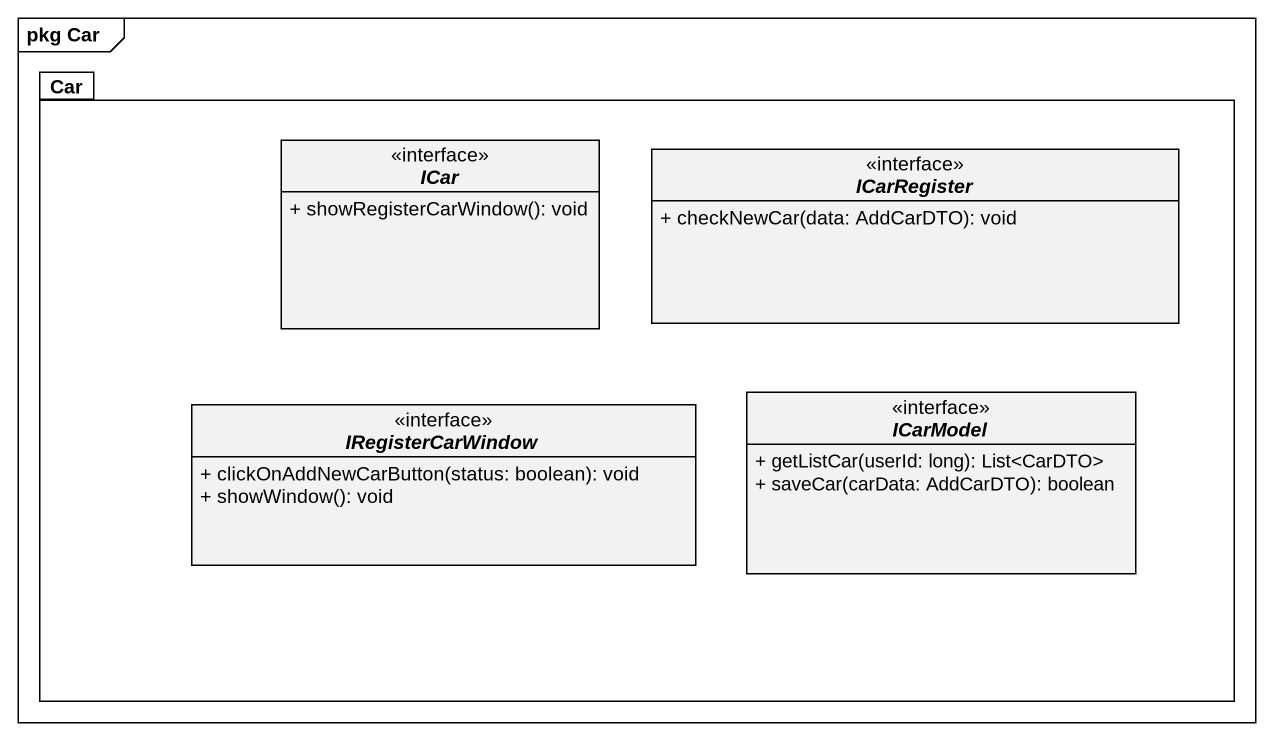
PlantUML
@startuml
mainframe pkg Car
hide circle
hide empty members
skinparam classAttributeIconSize 0
package Car {
  interface ICar {
    + showRegisterCarWindow(): void
  }
  interface ICarRegister {
    + checkNewCar(data: AddCarDTO): void
  }
  interface IRegisterCarWindow {
    + clickOnAddNewCarButton(status: boolean): void
    + showWindow(): void
  }
  interface ICarModel {
    + getListCar(userId: long): List<CarDTO>
    + saveCar(carData: AddCarDTO): boolean
  }
}
@enduml
